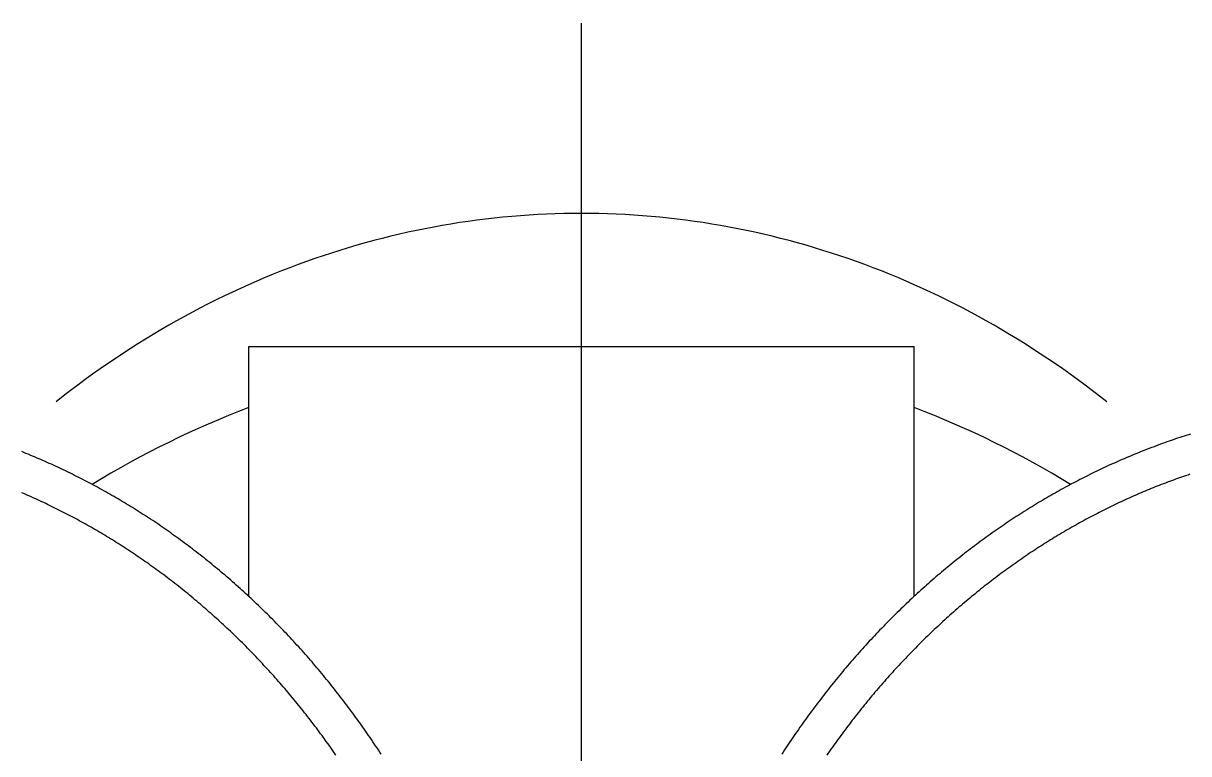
# Model space of a CAD drawing. Extents: x -34 to 19, y -49 to 62.
# Drawn here: x -5.87 to 6.39, y 54.03 to 61.71 of the extents above; entities that cross this region are included whole.
import ezdxf

# ---------------------------------------------------------------- set-up
doc = ezdxf.new("R2010")
doc.units = 0
doc.linetypes.add('CENTER', pattern=[50.8, 31.75, -6.35, 6.35, -6.35])
doc.layers.get('0').update_dxf_attribs({"linetype": 'CONTINUOUS'})
doc.layers.add('CENTER', color=1, linetype='CENTER')

msp = doc.modelspace()

# ---------------------------------------------------------------- linework, layer by layer
at = {"color": 7, "linetype": 'CONTINUOUS'}
for p, q in [((-3.5, 58.309363), (3.5, 58.309363)), ((-3.5, 55.680142), (-3.5, 58.309363)), ((3.5, 55.680142), (3.5, 58.309363))]:
    msp.add_line(p, q, dxfattribs=at)
msp.add_polyline3d([(5.52727, 57.727, 0), (5.45138, 57.7866, 0), (5.37501, 57.8454, 0), (5.29817, 57.9034, 0), (5.22085, 57.9606, 0), (5.14307, 58.0169, 0), (5.06483, 58.0724, 0), (4.98615, 58.127, 0), (4.90702, 58.1807, 0), (4.82746, 58.2336, 0), (4.74747, 58.2856, 0), (4.66706, 58.3368, 0), (4.58623, 58.3871, 0), (4.505, 58.4365, 0), (4.42336, 58.485, 0), (4.34134, 58.5326, 0), (4.25893, 58.5793, 0), (4.17614, 58.6252, 0), (4.09298, 58.6701, 0), (4.00946, 58.7141, 0), (3.92559, 58.7572, 0), (3.84136, 58.7994, 0), (3.7568, 58.8407, 0), (3.6719, 58.8811, 0), (3.58667, 58.9205, 0), (3.50113, 58.959, 0), (3.41528, 58.9966, 0), (3.32912, 59.0332, 0), (3.24267, 59.069, 0), (3.15593, 59.1037, 0), (3.06891, 59.1375, 0), (2.98162, 59.1704, 0), (2.89407, 59.2023, 0), (2.80626, 59.2333, 0), (2.7182, 59.2633, 0), (2.62989, 59.2924, 0), (2.54136, 59.3205, 0), (2.4526, 59.3476, 0), (2.36362, 59.3738, 0), (2.27443, 59.399, 0), (2.18504, 59.4232, 0), (2.09546, 59.4465, 0), (2.00569, 59.4688, 0), (1.91574, 59.4901, 0), (1.82563, 59.5104, 0), (1.73535, 59.5297, 0), (1.64491, 59.5481, 0), (1.55434, 59.5655, 0), (1.46362, 59.5819, 0), (1.37277, 59.5973, 0), (1.2818, 59.6117, 0), (1.19072, 59.6252, 0), (1.09954, 59.6376, 0), (1.00825, 59.649, 0), (0.916876, 59.6595, 0), (0.82542, 59.669, 0), (0.733891, 59.6774, 0), (0.642297, 59.6849, 0), (0.550647, 59.6914, 0), (0.458947, 59.6969, 0), (0.367206, 59.7014, 0), (0.275433, 59.7049, 0), (0.183636, 59.7074, 0), (0.091822, 59.7089, 0), (0, 59.7094, 0), (-0.091822, 59.7089, 0), (-0.183636, 59.7074, 0), (-0.275433, 59.7049, 0), (-0.367206, 59.7014, 0), (-0.458947, 59.6969, 0), (-0.550647, 59.6914, 0), (-0.642297, 59.6849, 0), (-0.733891, 59.6774, 0), (-0.82542, 59.669, 0), (-0.916876, 59.6595, 0), (-1.00825, 59.649, 0), (-1.09954, 59.6376, 0), (-1.19072, 59.6252, 0), (-1.2818, 59.6117, 0), (-1.37277, 59.5973, 0), (-1.46362, 59.5819, 0), (-1.55434, 59.5655, 0), (-1.64491, 59.5481, 0), (-1.73535, 59.5297, 0), (-1.82563, 59.5104, 0), (-1.91574, 59.4901, 0), (-2.00569, 59.4688, 0), (-2.09546, 59.4465, 0), (-2.18504, 59.4232, 0), (-2.27443, 59.399, 0), (-2.36362, 59.3738, 0), (-2.4526, 59.3476, 0), (-2.54136, 59.3205, 0), (-2.62989, 59.2924, 0), (-2.7182, 59.2633, 0), (-2.80626, 59.2333, 0), (-2.89407, 59.2023, 0), (-2.98162, 59.1704, 0), (-3.06891, 59.1375, 0), (-3.15593, 59.1037, 0), (-3.24267, 59.069, 0), (-3.32912, 59.0332, 0), (-3.41528, 58.9966, 0), (-3.50113, 58.959, 0), (-3.58667, 58.9205, 0), (-3.6719, 58.8811, 0), (-3.7568, 58.8407, 0), (-3.84136, 58.7994, 0), (-3.92559, 58.7572, 0), (-4.00946, 58.7141, 0), (-4.09298, 58.6701, 0), (-4.17614, 58.6252, 0), (-4.25893, 58.5793, 0), (-4.34134, 58.5326, 0), (-4.42336, 58.485, 0), (-4.505, 58.4365, 0), (-4.58623, 58.3871, 0), (-4.66706, 58.3368, 0), (-4.74747, 58.2856, 0), (-4.82746, 58.2336, 0), (-4.90702, 58.1807, 0), (-4.98615, 58.127, 0), (-5.06483, 58.0724, 0), (-5.14307, 58.0169, 0), (-5.22085, 57.9606, 0), (-5.29817, 57.9034, 0), (-5.37501, 57.8454, 0), (-5.45138, 57.7866, 0), (-5.52727, 57.727, 0)], dxfattribs=at)
at = {"color": 7}
for points in [[(6.40894, 57.3878, 0), (6.3862, 57.3806, 0), (6.36348, 57.3734, 0), (6.34077, 57.3661, 0), (6.31807, 57.3587, 0), (6.29538, 57.3512, 0), (6.2727, 57.3436, 0), (6.25003, 57.336, 0), (6.22737, 57.3283, 0), (6.20473, 57.3205, 0), (6.1821, 57.3126, 0), (6.15948, 57.3046, 0), (6.13687, 57.2966, 0), (6.11427, 57.2885, 0), (6.09169, 57.2803, 0), (6.06912, 57.272, 0), (6.04656, 57.2636, 0), (6.02402, 57.2552, 0), (6.00149, 57.2467, 0), (5.97898, 57.2381, 0), (5.95647, 57.2294, 0), (5.93398, 57.2206, 0), (5.91151, 57.2118, 0), (5.88905, 57.2029, 0), (5.86661, 57.1939, 0), (5.84418, 57.1848, 0), (5.82176, 57.1756, 0), (5.79936, 57.1664, 0), (5.77697, 57.157, 0), (5.7546, 57.1476, 0), (5.73225, 57.1381, 0), (5.70991, 57.1286, 0), (5.68759, 57.1189, 0), (5.66528, 57.1092, 0), (5.64299, 57.0994, 0), (5.62072, 57.0895, 0), (5.59846, 57.0795, 0), (5.57622, 57.0695, 0), (5.554, 57.0593, 0), (5.5318, 57.0491, 0), (5.50961, 57.0388, 0), (5.48744, 57.0285, 0), (5.46528, 57.018, 0), (5.44315, 57.0075, 0), (5.42103, 56.9968, 0), (5.39894, 56.9861, 0), (5.37686, 56.9754, 0), (5.3548, 56.9645, 0), (5.33275, 56.9536, 0), (5.31073, 56.9425, 0), (5.28873, 56.9314, 0), (5.26674, 56.9202, 0), (5.24478, 56.909, 0), (5.22284, 56.8976, 0), (5.20091, 56.8862, 0), (5.17901, 56.8747, 0), (5.15712, 56.8631, 0), (5.13526, 56.8514, 0), (5.11342, 56.8397, 0), (5.09159, 56.8278, 0), (5.06979, 56.8159, 0), (5.04801, 56.8039, 0), (5.02626, 56.7918, 0), (5.00452, 56.7797, 0), (4.9828, 56.7674, 0), (4.96111, 56.7551, 0), (4.93944, 56.7427, 0), (4.91779, 56.7302, 0), (4.89616, 56.7176, 0), (4.87456, 56.705, 0), (4.85297, 56.6922, 0), (4.8314, 56.6794, 0), (4.80986, 56.6665, 0), (4.78834, 56.6535, 0), (4.76685, 56.6405, 0), (4.74537, 56.6273, 0), (4.72392, 56.6141, 0), (4.7025, 56.6007, 0), (4.6811, 56.5873, 0), (4.65972, 56.5739, 0), (4.63837, 56.5603, 0), (4.61704, 56.5467, 0), (4.59574, 56.5329, 0), (4.57447, 56.5191, 0), (4.55322, 56.5052, 0), (4.532, 56.4913, 0), (4.51081, 56.4772, 0), (4.48965, 56.4631, 0), (4.46851, 56.4489, 0), (4.4474, 56.4346, 0), (4.42632, 56.4202, 0), (4.40527, 56.4057, 0), (4.38426, 56.3912, 0), (4.36327, 56.3766, 0), (4.34231, 56.3619, 0), (4.32138, 56.3471, 0), (4.30048, 56.3323, 0), (4.27962, 56.3174, 0), (4.25878, 56.3023, 0), (4.23798, 56.2873, 0), (4.21722, 56.2721, 0), (4.19648, 56.2568, 0), (4.17578, 56.2415, 0), (4.15511, 56.2261, 0), (4.13448, 56.2106, 0), (4.11388, 56.1951, 0), (4.09332, 56.1795, 0), (4.07279, 56.1637, 0), (4.0523, 56.1479, 0), (4.03184, 56.1321, 0), (4.01142, 56.1161, 0), (3.99104, 56.1001, 0), (3.97069, 56.084, 0), (3.95038, 56.0678, 0), (3.93012, 56.0516, 0), (3.90988, 56.0353, 0), (3.88969, 56.0189, 0), (3.86954, 56.0024, 0), (3.84942, 55.9858, 0), (3.82935, 55.9692, 0), (3.80932, 55.9525, 0), (3.78932, 55.9357, 0), (3.76937, 55.9188, 0), (3.74946, 55.9019, 0), (3.72959, 55.8849, 0), (3.70977, 55.8678, 0), (3.68998, 55.8507, 0), (3.67025, 55.8334, 0), (3.65055, 55.8161, 0), (3.63091, 55.7988, 0), (3.61131, 55.7813, 0), (3.59176, 55.7638, 0), (3.57225, 55.7462, 0), (3.55279, 55.7286, 0), (3.53338, 55.7108, 0), (3.51402, 55.693, 0), (3.4947, 55.6752, 0), (3.47544, 55.6572, 0), (3.45622, 55.6392, 0), (3.43706, 55.6212, 0), (3.41794, 55.603, 0), (3.39887, 55.5848, 0), (3.37986, 55.5666, 0), (3.36089, 55.5482, 0), (3.34198, 55.5298, 0), (3.32312, 55.5114, 0), (3.30431, 55.4928, 0), (3.28555, 55.4743, 0), (3.26685, 55.4556, 0), (3.24819, 55.4369, 0), (3.2296, 55.4181, 0), (3.21105, 55.3993, 0), (3.19256, 55.3804, 0), (3.17412, 55.3614, 0), (3.15574, 55.3424, 0), (3.13741, 55.3233, 0), (3.11914, 55.3042, 0), (3.10093, 55.285, 0), (3.08277, 55.2657, 0), (3.06466, 55.2464, 0), (3.04662, 55.227, 0), (3.02863, 55.2076, 0), (3.0107, 55.1881, 0), (2.99282, 55.1685, 0), (2.97501, 55.1489, 0), (2.95725, 55.1293, 0), (2.93955, 55.1096, 0), (2.92191, 55.0898, 0), (2.90434, 55.07, 0), (2.88682, 55.0501, 0), (2.86936, 55.0302, 0), (2.85196, 55.0102, 0), (2.83462, 54.9901, 0), (2.81735, 54.9701, 0), (2.80013, 54.9499, 0), (2.78298, 54.9297, 0), (2.76589, 54.9095, 0), (2.74886, 54.8892, 0), (2.7319, 54.8689, 0), (2.715, 54.8485, 0), (2.69816, 54.828, 0), (2.68139, 54.8075, 0), (2.66468, 54.787, 0), (2.64803, 54.7664, 0), (2.63145, 54.7458, 0), (2.61494, 54.7251, 0), (2.59849, 54.7044, 0), (2.58211, 54.6837, 0), (2.5658, 54.6628, 0), (2.54955, 54.642, 0), (2.53336, 54.6211, 0), (2.51725, 54.6002, 0), (2.5012, 54.5792, 0), (2.48521, 54.5582, 0), (2.4693, 54.5371, 0), (2.45345, 54.516, 0), (2.43766, 54.4949, 0), (2.42195, 54.4737, 0), (2.4063, 54.4525, 0), (2.39072, 54.4312, 0), (2.3752, 54.4099, 0), (2.35975, 54.3886, 0), (2.34437, 54.3672, 0), (2.32906, 54.3458, 0), (2.31382, 54.3244, 0), (2.29864, 54.3029, 0), (2.28353, 54.2814, 0), (2.26849, 54.2599, 0), (2.25352, 54.2383, 0), (2.23862, 54.2167, 0), (2.22378, 54.195, 0), (2.20902, 54.1734, 0), (2.19432, 54.1517, 0), (2.17969, 54.1299, 0), (2.16513, 54.1082, 0), (2.15064, 54.0864, 0), (2.13622, 54.0646, 0), (2.12187, 54.0427, 0), (2.10759, 54.0208, 0)], [(-2.10749, 54.0208, 0), (-2.12178, 54.0427, 0), (-2.13614, 54.0645, 0), (-2.15057, 54.0864, 0), (-2.16506, 54.1082, 0), (-2.17963, 54.1299, 0), (-2.19427, 54.1516, 0), (-2.20898, 54.1733, 0), (-2.22375, 54.195, 0), (-2.2386, 54.2167, 0), (-2.25351, 54.2383, 0), (-2.26849, 54.2598, 0), (-2.28354, 54.2814, 0), (-2.29866, 54.3029, 0), (-2.31385, 54.3244, 0), (-2.3291, 54.3458, 0), (-2.34443, 54.3672, 0), (-2.35982, 54.3886, 0), (-2.37527, 54.4099, 0), (-2.3908, 54.4312, 0), (-2.40639, 54.4524, 0), (-2.42205, 54.4737, 0), (-2.43777, 54.4948, 0), (-2.45356, 54.516, 0), (-2.46942, 54.5371, 0), (-2.48534, 54.5581, 0), (-2.50133, 54.5791, 0), (-2.51738, 54.6001, 0), (-2.5335, 54.6211, 0), (-2.54969, 54.642, 0), (-2.56594, 54.6628, 0), (-2.58225, 54.6836, 0), (-2.59863, 54.7044, 0), (-2.61507, 54.7251, 0), (-2.63158, 54.7458, 0), (-2.64815, 54.7664, 0), (-2.66479, 54.787, 0), (-2.68149, 54.8075, 0), (-2.69825, 54.828, 0), (-2.71508, 54.8485, 0), (-2.73196, 54.8688, 0), (-2.74892, 54.8892, 0), (-2.76593, 54.9095, 0), (-2.78301, 54.9297, 0), (-2.80015, 54.9499, 0), (-2.81735, 54.9701, 0), (-2.83461, 54.9902, 0), (-2.85193, 55.0102, 0), (-2.86932, 55.0302, 0), (-2.88677, 55.0501, 0), (-2.90428, 55.07, 0), (-2.92185, 55.0898, 0), (-2.93948, 55.1096, 0), (-2.95717, 55.1293, 0), (-2.97492, 55.149, 0), (-2.99273, 55.1686, 0), (-3.0106, 55.1881, 0), (-3.02853, 55.2076, 0), (-3.04652, 55.2271, 0), (-3.06457, 55.2465, 0), (-3.08267, 55.2658, 0), (-3.10083, 55.285, 0), (-3.11905, 55.3042, 0), (-3.13733, 55.3234, 0), (-3.15566, 55.3424, 0), (-3.17405, 55.3615, 0), (-3.19249, 55.3804, 0), (-3.21099, 55.3993, 0), (-3.22954, 55.4181, 0), (-3.24815, 55.4369, 0), (-3.26681, 55.4556, 0), (-3.28552, 55.4743, 0), (-3.30429, 55.4928, 0), (-3.32311, 55.5114, 0), (-3.34198, 55.5298, 0), (-3.3609, 55.5482, 0), (-3.37987, 55.5665, 0), (-3.3989, 55.5848, 0), (-3.41797, 55.603, 0), (-3.43709, 55.6211, 0), (-3.45627, 55.6392, 0), (-3.47549, 55.6572, 0), (-3.49476, 55.6751, 0), (-3.51408, 55.6929, 0), (-3.53345, 55.7107, 0), (-3.55287, 55.7284, 0), (-3.57233, 55.7461, 0), (-3.59184, 55.7637, 0), (-3.61139, 55.7812, 0), (-3.63099, 55.7986, 0), (-3.65064, 55.816, 0), (-3.67033, 55.8333, 0), (-3.69007, 55.8506, 0), (-3.70985, 55.8677, 0), (-3.72967, 55.8848, 0), (-3.74954, 55.9018, 0), (-3.76945, 55.9188, 0), (-3.7894, 55.9356, 0), (-3.80939, 55.9524, 0), (-3.82943, 55.9692, 0), (-3.84951, 55.9858, 0), (-3.86962, 56.0024, 0), (-3.88978, 56.0189, 0), (-3.90998, 56.0353, 0), (-3.93022, 56.0517, 0), (-3.95049, 56.0679, 0), (-3.97081, 56.0841, 0), (-3.99116, 56.1002, 0), (-4.01156, 56.1163, 0), (-4.03199, 56.1322, 0), (-4.05245, 56.1481, 0), (-4.07295, 56.1639, 0), (-4.09349, 56.1797, 0), (-4.11407, 56.1953, 0), (-4.13468, 56.2109, 0), (-4.15532, 56.2264, 0), (-4.176, 56.2418, 0), (-4.19671, 56.2571, 0), (-4.21744, 56.2724, 0), (-4.23821, 56.2875, 0), (-4.25901, 56.3026, 0), (-4.27984, 56.3176, 0), (-4.3007, 56.3326, 0), (-4.32159, 56.3474, 0), (-4.34251, 56.3622, 0), (-4.36346, 56.3768, 0), (-4.38444, 56.3914, 0), (-4.40545, 56.406, 0), (-4.42648, 56.4204, 0), (-4.44755, 56.4348, 0), (-4.46864, 56.449, 0), (-4.48976, 56.4632, 0), (-4.51091, 56.4774, 0), (-4.53209, 56.4914, 0), (-4.55329, 56.5053, 0), (-4.57452, 56.5192, 0), (-4.59578, 56.533, 0), (-4.61706, 56.5467, 0), (-4.63837, 56.5603, 0), (-4.65971, 56.5739, 0), (-4.68107, 56.5874, 0), (-4.70246, 56.6007, 0), (-4.72387, 56.614, 0), (-4.74531, 56.6273, 0), (-4.76677, 56.6404, 0), (-4.78826, 56.6535, 0), (-4.80977, 56.6665, 0), (-4.83131, 56.6794, 0), (-4.85287, 56.6922, 0), (-4.87446, 56.7049, 0), (-4.89606, 56.7176, 0), (-4.91769, 56.7301, 0), (-4.93935, 56.7426, 0), (-4.96102, 56.755, 0), (-4.98272, 56.7674, 0), (-5.00444, 56.7796, 0), (-5.02619, 56.7918, 0), (-5.04795, 56.8039, 0), (-5.06974, 56.8159, 0), (-5.09155, 56.8278, 0), (-5.11338, 56.8396, 0), (-5.13523, 56.8514, 0), (-5.1571, 56.8631, 0), (-5.17899, 56.8747, 0), (-5.2009, 56.8862, 0), (-5.22283, 56.8976, 0), (-5.24478, 56.909, 0), (-5.26675, 56.9202, 0), (-5.28874, 56.9314, 0), (-5.31074, 56.9425, 0), (-5.33277, 56.9536, 0), (-5.35481, 56.9645, 0), (-5.37688, 56.9754, 0), (-5.39896, 56.9862, 0), (-5.42106, 56.9969, 0), (-5.44317, 57.0075, 0), (-5.46531, 57.018, 0), (-5.48746, 57.0285, 0), (-5.50963, 57.0388, 0), (-5.53182, 57.0491, 0), (-5.55402, 57.0593, 0), (-5.57624, 57.0695, 0), (-5.59848, 57.0795, 0), (-5.62074, 57.0895, 0), (-5.64301, 57.0994, 0), (-5.6653, 57.1092, 0), (-5.6876, 57.1189, 0), (-5.70992, 57.1286, 0), (-5.73226, 57.1381, 0), (-5.75461, 57.1476, 0), (-5.77698, 57.157, 0), (-5.79936, 57.1664, 0), (-5.82176, 57.1756, 0), (-5.84417, 57.1848, 0), (-5.8666, 57.1939, 0), (-5.88905, 57.2029, 0)], [(6.39981, 56.9644, 0), (6.37841, 56.9572, 0), (6.35701, 56.9499, 0), (6.33562, 56.9425, 0), (6.31424, 56.9351, 0), (6.29288, 56.9275, 0), (6.27152, 56.9199, 0), (6.25018, 56.9123, 0), (6.22884, 56.9045, 0), (6.20752, 56.8967, 0), (6.18621, 56.8888, 0), (6.16491, 56.8808, 0), (6.14362, 56.8728, 0), (6.12234, 56.8646, 0), (6.10108, 56.8564, 0), (6.07982, 56.8482, 0), (6.05858, 56.8398, 0), (6.03736, 56.8314, 0), (6.01614, 56.8229, 0), (5.99494, 56.8143, 0), (5.97375, 56.8056, 0), (5.95257, 56.7969, 0), (5.93141, 56.7881, 0), (5.91026, 56.7792, 0), (5.88912, 56.7702, 0), (5.868, 56.7611, 0), (5.84689, 56.752, 0), (5.8258, 56.7428, 0), (5.80472, 56.7335, 0), (5.78366, 56.7242, 0), (5.76261, 56.7148, 0), (5.74157, 56.7052, 0), (5.72055, 56.6957, 0), (5.69954, 56.686, 0), (5.67855, 56.6763, 0), (5.65758, 56.6664, 0), (5.63662, 56.6566, 0), (5.61568, 56.6466, 0), (5.59475, 56.6365, 0), (5.57384, 56.6264, 0), (5.55295, 56.6162, 0), (5.53207, 56.6059, 0), (5.51121, 56.5956, 0), (5.49036, 56.5851, 0), (5.46953, 56.5746, 0), (5.44872, 56.564, 0), (5.42793, 56.5534, 0), (5.40716, 56.5426, 0), (5.3864, 56.5318, 0), (5.36566, 56.5209, 0), (5.34494, 56.5099, 0), (5.32423, 56.4989, 0), (5.30355, 56.4877, 0), (5.28288, 56.4765, 0), (5.26223, 56.4652, 0), (5.2416, 56.4539, 0), (5.22099, 56.4424, 0), (5.2004, 56.4309, 0), (5.17983, 56.4193, 0), (5.15928, 56.4076, 0), (5.13874, 56.3959, 0), (5.11823, 56.3841, 0), (5.09773, 56.3721, 0), (5.07726, 56.3601, 0), (5.0568, 56.3481, 0), (5.03636, 56.3359, 0), (5.01594, 56.3237, 0), (4.99554, 56.3114, 0), (4.97516, 56.299, 0), (4.9548, 56.2865, 0), (4.93447, 56.274, 0), (4.91415, 56.2613, 0), (4.89386, 56.2486, 0), (4.87359, 56.2358, 0), (4.85334, 56.223, 0), (4.83311, 56.21, 0), (4.81291, 56.197, 0), (4.79273, 56.1839, 0), (4.77257, 56.1707, 0), (4.75244, 56.1575, 0), (4.73234, 56.1442, 0), (4.71226, 56.1308, 0), (4.6922, 56.1173, 0), (4.67217, 56.1037, 0), (4.65217, 56.0901, 0), (4.63219, 56.0763, 0), (4.61224, 56.0626, 0), (4.59232, 56.0487, 0), (4.57243, 56.0347, 0), (4.55256, 56.0207, 0), (4.53272, 56.0066, 0), (4.51291, 55.9924, 0), (4.49313, 55.9782, 0), (4.47338, 55.9639, 0), (4.45366, 55.9495, 0), (4.43397, 55.935, 0), (4.4143, 55.9204, 0), (4.39467, 55.9058, 0), (4.37508, 55.8911, 0), (4.35551, 55.8763, 0), (4.33597, 55.8615, 0), (4.31647, 55.8465, 0), (4.297, 55.8315, 0), (4.27756, 55.8165, 0), (4.25816, 55.8013, 0), (4.23879, 55.7861, 0), (4.21945, 55.7708, 0), (4.20015, 55.7554, 0), (4.18088, 55.74, 0), (4.16165, 55.7244, 0), (4.14246, 55.7088, 0), (4.1233, 55.6932, 0), (4.10417, 55.6774, 0), (4.08509, 55.6616, 0), (4.06604, 55.6457, 0), (4.04702, 55.6298, 0), (4.02805, 55.6137, 0), (4.00911, 55.5976, 0), (3.99021, 55.5815, 0), (3.97135, 55.5652, 0), (3.95253, 55.5489, 0), (3.93375, 55.5325, 0), (3.91502, 55.516, 0), (3.89633, 55.4995, 0), (3.87768, 55.4829, 0), (3.85907, 55.4662, 0), (3.8405, 55.4495, 0), (3.82198, 55.4327, 0), (3.80351, 55.4158, 0), (3.78508, 55.3989, 0), (3.76669, 55.3819, 0), (3.74835, 55.3648, 0), (3.73006, 55.3477, 0), (3.71181, 55.3305, 0), (3.6936, 55.3132, 0), (3.67545, 55.2959, 0), (3.65734, 55.2785, 0), (3.63927, 55.261, 0), (3.62126, 55.2435, 0), (3.60329, 55.2259, 0), (3.58537, 55.2082, 0), (3.5675, 55.1905, 0), (3.54968, 55.1728, 0), (3.53191, 55.1549, 0), (3.51419, 55.137, 0), (3.49652, 55.1191, 0), (3.4789, 55.1011, 0), (3.46132, 55.083, 0), (3.4438, 55.0649, 0), (3.42634, 55.0467, 0), (3.40892, 55.0284, 0), (3.39155, 55.0101, 0), (3.37424, 54.9918, 0), (3.35698, 54.9733, 0), (3.33978, 54.9549, 0), (3.32262, 54.9363, 0), (3.30552, 54.9178, 0), (3.28848, 54.8991, 0), (3.27149, 54.8804, 0), (3.25455, 54.8617, 0), (3.23767, 54.8429, 0), (3.22084, 54.824, 0), (3.20407, 54.8051, 0), (3.18736, 54.7861, 0), (3.1707, 54.7671, 0), (3.1541, 54.748, 0), (3.13756, 54.7289, 0), (3.12107, 54.7098, 0), (3.10464, 54.6905, 0), (3.08827, 54.6713, 0), (3.07196, 54.652, 0), (3.05571, 54.6326, 0), (3.03951, 54.6132, 0), (3.02338, 54.5937, 0), (3.0073, 54.5742, 0), (2.99129, 54.5546, 0), (2.97534, 54.535, 0), (2.95944, 54.5154, 0), (2.94361, 54.4957, 0), (2.92784, 54.476, 0), (2.91213, 54.4562, 0), (2.89649, 54.4363, 0), (2.8809, 54.4165, 0), (2.86538, 54.3965, 0), (2.84992, 54.3766, 0), (2.83452, 54.3566, 0), (2.81919, 54.3365, 0), (2.80392, 54.3165, 0), (2.78871, 54.2963, 0), (2.77356, 54.2762, 0), (2.75848, 54.256, 0), (2.74346, 54.2357, 0), (2.7285, 54.2154, 0), (2.71361, 54.1951, 0), (2.69878, 54.1748, 0), (2.68401, 54.1544, 0), (2.66931, 54.134, 0), (2.65467, 54.1135, 0), (2.6401, 54.093, 0), (2.62559, 54.0725, 0), (2.61114, 54.0519, 0), (2.59676, 54.0313, 0), (2.58244, 54.0107, 0)], [(-2.58243, 54.0106, 0), (-2.59676, 54.0313, 0), (-2.61115, 54.0519, 0), (-2.62561, 54.0724, 0), (-2.64013, 54.093, 0), (-2.65471, 54.1135, 0), (-2.66936, 54.1339, 0), (-2.68407, 54.1543, 0), (-2.69885, 54.1747, 0), (-2.71369, 54.1951, 0), (-2.72859, 54.2154, 0), (-2.74355, 54.2357, 0), (-2.75858, 54.2559, 0), (-2.77367, 54.2761, 0), (-2.78882, 54.2963, 0), (-2.80404, 54.3164, 0), (-2.81932, 54.3365, 0), (-2.83465, 54.3565, 0), (-2.85005, 54.3765, 0), (-2.86551, 54.3965, 0), (-2.88104, 54.4164, 0), (-2.89662, 54.4363, 0), (-2.91226, 54.4561, 0), (-2.92797, 54.4759, 0), (-2.94373, 54.4957, 0), (-2.95956, 54.5154, 0), (-2.97544, 54.535, 0), (-2.99139, 54.5546, 0), (-3.00739, 54.5742, 0), (-3.02345, 54.5937, 0), (-3.03958, 54.6132, 0), (-3.05576, 54.6326, 0), (-3.072, 54.652, 0), (-3.0883, 54.6713, 0), (-3.10466, 54.6906, 0), (-3.12107, 54.7098, 0), (-3.13755, 54.729, 0), (-3.15408, 54.7481, 0), (-3.17067, 54.7672, 0), (-3.18731, 54.7862, 0), (-3.20402, 54.8051, 0), (-3.22078, 54.8241, 0), (-3.2376, 54.8429, 0), (-3.25447, 54.8617, 0), (-3.2714, 54.8805, 0), (-3.28839, 54.8992, 0), (-3.30543, 54.9178, 0), (-3.32253, 54.9364, 0), (-3.33968, 54.9549, 0), (-3.35689, 54.9734, 0), (-3.37415, 54.9918, 0), (-3.39147, 55.0102, 0), (-3.40884, 55.0285, 0), (-3.42626, 55.0467, 0), (-3.44373, 55.0649, 0), (-3.46126, 55.083, 0), (-3.47883, 55.1011, 0), (-3.49646, 55.1191, 0), (-3.51414, 55.1371, 0), (-3.53187, 55.1549, 0), (-3.54965, 55.1728, 0), (-3.56748, 55.1905, 0), (-3.58535, 55.2082, 0), (-3.60328, 55.2259, 0), (-3.62125, 55.2435, 0), (-3.63928, 55.261, 0), (-3.65735, 55.2784, 0), (-3.67546, 55.2958, 0), (-3.69363, 55.3131, 0), (-3.71184, 55.3304, 0), (-3.7301, 55.3476, 0), (-3.7484, 55.3647, 0), (-3.76674, 55.3818, 0), (-3.78514, 55.3988, 0), (-3.80357, 55.4157, 0), (-3.82205, 55.4326, 0), (-3.84058, 55.4494, 0), (-3.85914, 55.4661, 0), (-3.87775, 55.4828, 0), (-3.8964, 55.4994, 0), (-3.9151, 55.5159, 0), (-3.93383, 55.5324, 0), (-3.95261, 55.5488, 0), (-3.97143, 55.5651, 0), (-3.99028, 55.5814, 0), (-4.00918, 55.5975, 0), (-4.02812, 55.6137, 0), (-4.04709, 55.6297, 0), (-4.06611, 55.6457, 0), (-4.08516, 55.6616, 0), (-4.10425, 55.6774, 0), (-4.12338, 55.6932, 0), (-4.14254, 55.7089, 0), (-4.16174, 55.7245, 0), (-4.18098, 55.74, 0), (-4.20026, 55.7555, 0), (-4.21957, 55.7709, 0), (-4.23891, 55.7862, 0), (-4.25829, 55.8014, 0), (-4.2777, 55.8166, 0), (-4.29715, 55.8317, 0), (-4.31663, 55.8467, 0), (-4.33614, 55.8617, 0), (-4.35569, 55.8765, 0), (-4.37527, 55.8913, 0), (-4.39488, 55.9061, 0), (-4.41452, 55.9207, 0), (-4.43418, 55.9352, 0), (-4.45388, 55.9497, 0), (-4.4736, 55.9641, 0), (-4.49335, 55.9785, 0), (-4.51313, 55.9927, 0), (-4.53293, 56.0069, 0), (-4.55276, 56.021, 0), (-4.57262, 56.035, 0), (-4.59251, 56.0489, 0), (-4.61242, 56.0628, 0), (-4.63236, 56.0766, 0), (-4.65232, 56.0903, 0), (-4.67231, 56.1039, 0), (-4.69233, 56.1174, 0), (-4.71237, 56.1309, 0), (-4.73243, 56.1443, 0), (-4.75252, 56.1576, 0), (-4.77264, 56.1708, 0), (-4.79278, 56.184, 0), (-4.81294, 56.1971, 0), (-4.83313, 56.2101, 0), (-4.85334, 56.223, 0), (-4.87357, 56.2359, 0), (-4.89383, 56.2486, 0), (-4.91411, 56.2613, 0), (-4.93442, 56.2739, 0), (-4.95474, 56.2865, 0), (-4.97509, 56.2989, 0), (-4.99546, 56.3113, 0), (-5.01585, 56.3236, 0), (-5.03627, 56.3359, 0), (-5.0567, 56.348, 0), (-5.07716, 56.3601, 0), (-5.09763, 56.3721, 0), (-5.11813, 56.384, 0), (-5.13865, 56.3958, 0), (-5.15919, 56.4076, 0), (-5.17975, 56.4193, 0), (-5.20033, 56.4309, 0), (-5.22092, 56.4424, 0), (-5.24154, 56.4538, 0), (-5.26218, 56.4652, 0), (-5.28283, 56.4765, 0), (-5.30351, 56.4877, 0), (-5.3242, 56.4988, 0), (-5.34491, 56.5099, 0), (-5.36564, 56.5209, 0), (-5.38639, 56.5318, 0), (-5.40715, 56.5426, 0), (-5.42793, 56.5534, 0), (-5.44873, 56.564, 0), (-5.46954, 56.5746, 0), (-5.49037, 56.5851, 0), (-5.51122, 56.5956, 0), (-5.53209, 56.6059, 0), (-5.55297, 56.6162, 0), (-5.57386, 56.6264, 0), (-5.59477, 56.6365, 0), (-5.6157, 56.6466, 0), (-5.63665, 56.6566, 0), (-5.6576, 56.6665, 0), (-5.67858, 56.6763, 0), (-5.69957, 56.686, 0), (-5.72057, 56.6957, 0), (-5.74159, 56.7053, 0), (-5.76263, 56.7148, 0), (-5.78368, 56.7242, 0), (-5.80474, 56.7335, 0), (-5.82582, 56.7428, 0), (-5.84691, 56.752, 0), (-5.86801, 56.7611, 0), (-5.88913, 56.7702, 0)]]:
    msp.add_polyline3d(points, dxfattribs=at)
at = {"color": 7, "linetype": 'CONTINUOUS'}
for start, end in [(110.8136676, 121.5022273), (58.4977727, 69.1863324)]:
    msp.add_arc((0, 48.459363), 9.85, start, end, dxfattribs=at)
at = {"layer": 'CENTER', "color": 1, "linetype": 'CENTER'}
msp.add_line((0, 35.209901), (0, 61.708825), dxfattribs=at)

doc.saveas('drawing.dxf')
